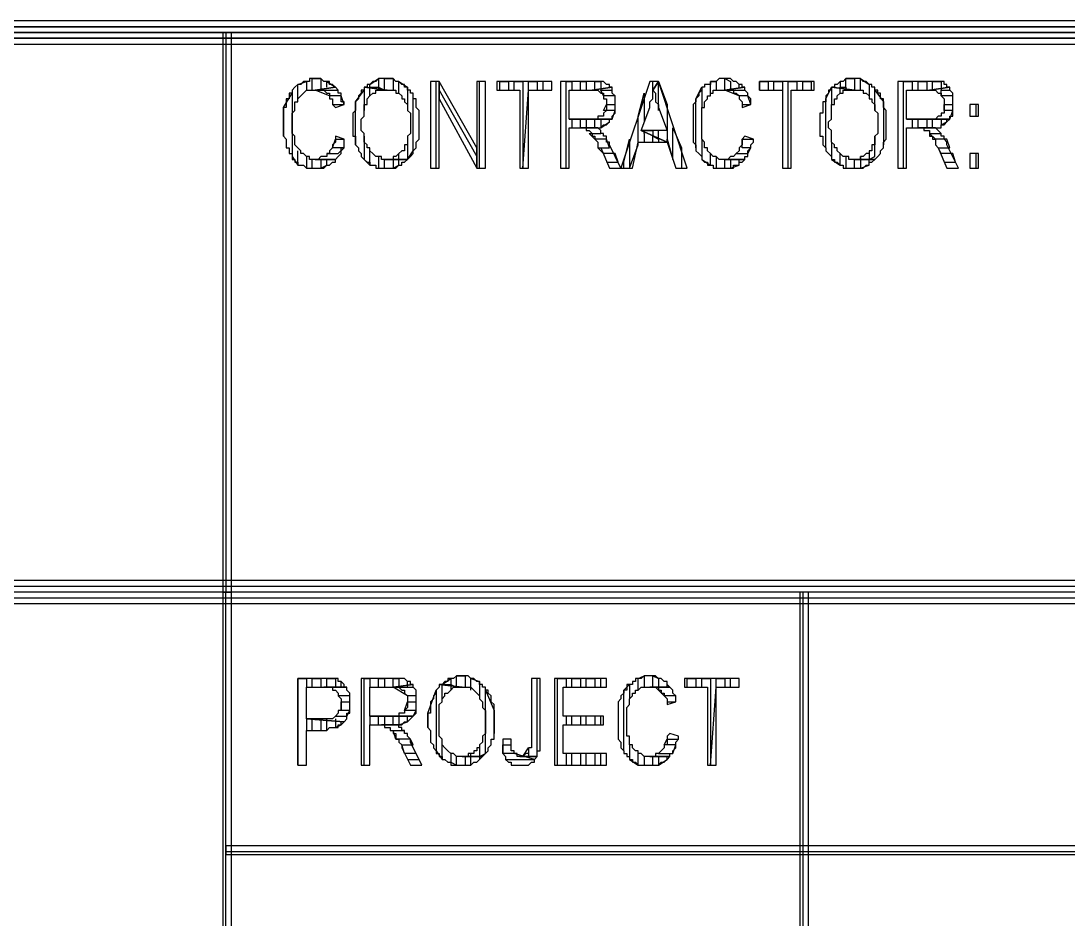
# Model space of a CAD drawing. Extents: x 0 to 594, y 0 to 420.
# Drawn here: x 486.9 to 523.2, y 34.26 to 65.4 of the extents above; entities that cross this region are included whole.
import ezdxf

# ---------------------------------------------------------------- set-up
doc = ezdxf.new("R2010")
doc.units = 0

msp = doc.modelspace()

# ---------------------------------------------------------------- linework, layer by layer
at = {"layer": 'GT_1', "flags": 128}
for points in [[(584, 64.6), (584, 65.4), (404, 65.4), (404, 64.6), (584, 64.6)], [(404, 65.4), (404, 64.6), (584, 64.6), (584, 65.4), (404, 65.4)], [(584, 65.2), (404, 65.2), (404, 65), (584, 65), (584, 64.8), (404, 64.8)], [(404, 64.8), (584, 64.8), (584, 65), (404, 65), (404, 65.2), (584, 65.2)], [(404, 65), (584, 65)], [(494.2, 65), (493.9, 65), (493.9, 45.6), (494.2, 45.6), (494.2, 65)], [(494, 65), (494, 45.6)], [(514, 65), (584, 65)], [(497.1, 63.4), (497.1, 63.4), (497.1, 63.4), (497, 63.4), (496.9, 63.4), (496.9, 63.3), (496.8, 63.3), (496.7, 63.3), (496.7, 63.3), (496.6, 63.2), (496.5, 63.2), (496.5, 63.2), (496.4, 63.1), (496.4, 63.1), (496.3, 63), (496.3, 62.9), (496.2, 62.9), (496.2, 62.8), (496.2, 62.7), (496.1, 62.7), (496.1, 62.6), (496.1, 62.5), (496.1, 62.4), (496, 62.4), (496, 62.3), (496, 62.2), (496, 62.1), (496, 62), (496, 61.9), (496, 61.9), (496, 61.8), (496, 61.7), (496, 61.6), (496, 61.5), (496, 61.4), (496, 61.4), (496.1, 61.3), (496.1, 61.2), (496.1, 61.1), (496.1, 61.1), (496.1, 61), (496.2, 61), (496.2, 60.9), (496.2, 60.8), (496.3, 60.8), (496.3, 60.7), (496.3, 60.6), (496.4, 60.6), (496.4, 60.5), (496.5, 60.5), (496.5, 60.4), (496.6, 60.4), (496.7, 60.4), (496.7, 60.4), (496.8, 60.3), (496.8, 60.3), (496.9, 60.3), (497, 60.3), (497, 60.3), (497.1, 60.3), (497.2, 60.3), (497.2, 60.3), (497.3, 60.3), (497.4, 60.3), (497.4, 60.3), (497.5, 60.4), (497.5, 60.4), (497.6, 60.4), (497.7, 60.5), (497.7, 60.5), (497.8, 60.5), (497.8, 60.6), (497.1, 60.6), (497.1, 60.6), (497, 60.6), (496.9, 60.6), (496.9, 60.7), (496.8, 60.7), (496.8, 60.7), (496.7, 60.8), (496.6, 60.8), (496.6, 60.8), (496.6, 60.9), (496.5, 61), (496.5, 61), (496.4, 61.1), (496.4, 61.2), (496.4, 61.2), (496.4, 61.3), (496.4, 61.3), (496.4, 61.4), (496.3, 61.5), (496.3, 61.6), (496.3, 61.7), (496.3, 61.8), (496.3, 61.9), (496.3, 61.9), (496.3, 62), (496.3, 62.1), (496.3, 62.2), (496.4, 62.3), (496.4, 62.4), (496.4, 62.4), (496.4, 62.5), (496.4, 62.6), (496.5, 62.6), (496.5, 62.7), (496.6, 62.8), (496.6, 62.8), (496.7, 62.9), (496.7, 62.9), (496.7, 62.9), (496.8, 63), (496.9, 63), (496.9, 63), (497, 63), (497.1, 63), (497.1, 63), (497.8, 63.1), (497.8, 63.1), (497.7, 63.2), (497.7, 63.2), (497.6, 63.2), (497.6, 63.3), (497.5, 63.3), (497.5, 63.3), (497.4, 63.3), (497.3, 63.4), (497.3, 63.4), (497.2, 63.4), (497.1, 63.4)], [(496.5, 62.7), (496.5, 63.2), (496.8, 63.3), (496.8, 63)], [(497, 63), (497, 63.4), (497.3, 63.4), (497.3, 63)], [(497.5, 63.1), (497.5, 63.3), (497.8, 63.1), (497.8, 63.1)], [(499.6, 63.4), (499.5, 63.4), (499.4, 63.4), (499.3, 63.4), (499.3, 63.4), (499.2, 63.3), (499.2, 63.3), (499.1, 63.3), (499, 63.2), (499, 63.2), (498.9, 63.2), (498.9, 63.1), (498.8, 63.1), (499.6, 63), (499.6, 63), (499.7, 63), (499.8, 63), (499.8, 63), (499.9, 63), (499.9, 62.9), (500, 62.9), (500, 62.9), (500.1, 62.8), (500.1, 62.7), (500.2, 62.7), (500.2, 62.6), (500.3, 62.5), (500.3, 62.5), (500.3, 62.4), (500.3, 62.3), (500.3, 62.3), (500.4, 62.2), (500.4, 62.1), (500.4, 62), (500.4, 61.9), (500.4, 61.8), (500.4, 61.8), (500.4, 61.7), (500.4, 61.6), (500.4, 61.5), (500.3, 61.4), (500.3, 61.3), (500.3, 61.3), (500.3, 61.2), (500.3, 61.1), (500.2, 61.1), (500.2, 61), (500.2, 60.9), (500.1, 60.9), (500.1, 60.9), (500, 60.8), (500, 60.8), (499.9, 60.7), (499.9, 60.7), (499.8, 60.7), (499.8, 60.6), (499.7, 60.6), (499.6, 60.6), (499.6, 60.6), (500.3, 60.6), (500.4, 60.7), (500.4, 60.7), (500.5, 60.8), (500.5, 60.9), (500.5, 60.9), (500.6, 61), (500.6, 61), (500.6, 61.1), (500.6, 61.2), (500.6, 61.2), (500.7, 61.3), (500.7, 61.4), (500.7, 61.5), (500.7, 61.6), (500.7, 61.7), (500.7, 61.7), (500.7, 61.8), (500.7, 61.9), (500.7, 62), (500.7, 62.1), (500.7, 62.2), (500.7, 62.3), (500.7, 62.3), (500.6, 62.4), (500.6, 62.5), (500.6, 62.6), (500.6, 62.6), (500.6, 62.7), (500.5, 62.7), (500.5, 62.8), (500.5, 62.9), (500.4, 62.9), (500.4, 63), (500.3, 63), (500.3, 63.1), (500.2, 63.1), (500.2, 63.2), (500.1, 63.2), (500.1, 63.2), (500, 63.3), (500, 63.3), (499.9, 63.3), (499.8, 63.4), (499.8, 63.4), (499.7, 63.4), (499.6, 63.4), (499.6, 63.4)], [(499, 63.1), (499, 63.2), (499.3, 63.4), (499.3, 63.1), (499.5, 63), (499.5, 63.4), (499.8, 63.4), (499.8, 63)], [(500, 62.9), (500, 63.3), (500.3, 63.1), (500.3, 62.5)], [(501.4, 63.3), (501.1, 63.3), (501.1, 60.3), (501.4, 60.3), (501.4, 62.7), (501.4, 63.3)], [(501.3, 60.3), (501.3, 63.3)], [(501.4, 63.3), (501.4, 62.7), (502.7, 60.3), (502.7, 61), (501.4, 63.3)], [(503, 63.3), (502.7, 63.3), (502.7, 61), (502.7, 60.3), (503, 60.3), (503, 63.3)], [(502.8, 60.3), (502.8, 63.3)], [(505.3, 63.3), (503.4, 63.3), (503.4, 63), (504.2, 63), (504.2, 60.3), (504.5, 60.3), (504.5, 63), (505.3, 63), (505.3, 63.3)], [(503.5, 63), (503.5, 63.3), (503.8, 63.3), (503.8, 63), (504, 63), (504, 63.3), (504.3, 63.3), (504.3, 60.3), (504.5, 63), (504.5, 63.3), (504.8, 63.3), (504.8, 63), (505, 63), (505, 63.3)], [(506.7, 63.3), (505.6, 63.3), (505.6, 60.3), (505.9, 60.3), (505.9, 61.7), (506.3, 61.7), (506.8, 61.7), (506.9, 61.7), (507, 61.7), (507, 61.7), (507.1, 61.8), (507.2, 61.8), (507.2, 61.8), (507.3, 61.9), (507.3, 61.9), (507.3, 62), (507.4, 62), (505.9, 62), (505.9, 63), (506.7, 63), (507.4, 63.1), (507.3, 63.1), (507.3, 63.2), (507.2, 63.2), (507.1, 63.3), (507.1, 63.3), (507, 63.3), (507, 63.3), (506.9, 63.3), (506.8, 63.3), (506.7, 63.3), (506.7, 63.3)], [(505.8, 60.3), (505.8, 63.3), (506, 63.3), (506, 63)], [(506.3, 63), (506.3, 63.3), (506.5, 63.3), (506.5, 63)], [(506.8, 63), (506.8, 63.3), (507, 63.3), (507, 63)], [(507.3, 63.1), (507.3, 63.2)], [(509, 63.3), (508.7, 63.3), (507.7, 60.3), (508.1, 60.3), (508.3, 61.2), (509.3, 61.2), (508.4, 61.6), (508.7, 62.4), (508.7, 62.5), (508.7, 62.5), (508.7, 62.6), (508.8, 62.7), (508.8, 62.8), (508.8, 62.9), (508.8, 62.9), (508.8, 63), (509, 63.3)], [(509, 63.3), (508.8, 63), (508.8, 63), (508.9, 62.9), (508.9, 62.8), (508.9, 62.7), (508.9, 62.7), (508.9, 62.6), (509, 62.5), (509, 62.4), (509.3, 61.6), (508.4, 61.6), (509.3, 61.2), (509.6, 60.3), (510, 60.3), (509, 63.3)], [(508.8, 62.8), (508.8, 63.3)], [(509, 62.3), (509, 63.3), (509.3, 62.5), (509.3, 61.3), (509.5, 60.6), (509.5, 61.7), (509.8, 61), (509.8, 60.3)], [(511.3, 63.4), (511.2, 63.4), (511.1, 63.4), (511.1, 63.4), (511, 63.3), (510.9, 63.3), (510.9, 63.3), (510.8, 63.3), (510.8, 63.2), (510.7, 63.2), (510.6, 63.2), (510.6, 63.1), (510.5, 63.1), (510.5, 63), (510.4, 62.9), (510.4, 62.9), (510.4, 62.8), (510.3, 62.7), (510.3, 62.7), (510.3, 62.6), (510.2, 62.5), (510.2, 62.4), (510.2, 62.4), (510.2, 62.3), (510.2, 62.2), (510.2, 62.1), (510.2, 62), (510.2, 61.9), (510.2, 61.9), (510.2, 61.8), (510.2, 61.7), (510.2, 61.6), (510.2, 61.5), (510.2, 61.4), (510.2, 61.4), (510.2, 61.3), (510.2, 61.2), (510.3, 61.1), (510.3, 61.1), (510.3, 61), (510.3, 61), (510.3, 60.9), (510.4, 60.8), (510.4, 60.8), (510.5, 60.7), (510.5, 60.6), (510.5, 60.6), (510.6, 60.5), (510.7, 60.5), (510.7, 60.4), (510.8, 60.4), (510.8, 60.4), (510.9, 60.4), (510.9, 60.3), (511, 60.3), (511.1, 60.3), (511.1, 60.3), (511.2, 60.3), (511.3, 60.3), (511.3, 60.3), (511.4, 60.3), (511.4, 60.3), (511.5, 60.3), (511.6, 60.3), (511.6, 60.4), (511.7, 60.4), (511.8, 60.4), (511.8, 60.5), (511.9, 60.5), (511.9, 60.5), (512, 60.6), (511.3, 60.6), (511.2, 60.6), (511.2, 60.6), (511.1, 60.6), (511, 60.7), (511, 60.7), (510.9, 60.7), (510.8, 60.8), (510.8, 60.8), (510.8, 60.8), (510.7, 60.9), (510.7, 61), (510.6, 61), (510.6, 61.1), (510.6, 61.2), (510.6, 61.2), (510.5, 61.3), (510.5, 61.3), (510.5, 61.4), (510.5, 61.5), (510.5, 61.6), (510.5, 61.7), (510.5, 61.8), (510.5, 61.9), (510.5, 61.9), (510.5, 62), (510.5, 62.1), (510.5, 62.2), (510.5, 62.3), (510.5, 62.4), (510.6, 62.4), (510.6, 62.5), (510.6, 62.6), (510.6, 62.6), (510.7, 62.7), (510.7, 62.8), (510.8, 62.8), (510.8, 62.9), (510.8, 62.9), (510.9, 62.9), (510.9, 63), (511, 63), (511.1, 63), (511.1, 63), (511.2, 63), (511.3, 63), (512, 63.1), (511.9, 63.1), (511.9, 63.2), (511.9, 63.2), (511.8, 63.2), (511.7, 63.3), (511.7, 63.3), (511.6, 63.3), (511.6, 63.3), (511.5, 63.4), (511.4, 63.4), (511.4, 63.4), (511.3, 63.4)], [(510.8, 62.9), (510.8, 63.3), (511, 63.3), (511, 63)], [(511.3, 63), (511.3, 63.4), (511.5, 63.3), (511.5, 63)], [(511.8, 63.1), (511.8, 63.2)], [(512.5, 63), (512.5, 63.3), (512.8, 63.3), (512.8, 63), (513, 63), (513, 63.3), (513.3, 63.3), (513.3, 60.3), (513.5, 60.3), (513.5, 63.3), (513.8, 63.3), (513.8, 63), (514, 63), (514, 63.3), (514.3, 63.3), (514.3, 63)], [(514.4, 63.3), (512.5, 63.3), (512.5, 63), (513.3, 63), (513.3, 60.3), (513.6, 60.3), (513.6, 63), (514.4, 63), (514.4, 63.3)], [(515.8, 63.4), (515.7, 63.4), (515.6, 63.4), (515.6, 63.4), (515.5, 63.4), (515.4, 63.3), (515.4, 63.3), (515.3, 63.3), (515.2, 63.2), (515.2, 63.2), (515.1, 63.2), (515.1, 63.1), (515, 63.1), (515.8, 63), (515.8, 63), (515.9, 63), (516, 63), (516, 63), (516.1, 63), (516.1, 62.9), (516.2, 62.9), (516.2, 62.9), (516.3, 62.8), (516.3, 62.7), (516.4, 62.7), (516.4, 62.6), (516.5, 62.5), (516.5, 62.5), (516.5, 62.4), (516.5, 62.3), (516.5, 62.3), (516.6, 62.2), (516.6, 62.1), (516.6, 62), (516.6, 61.9), (516.6, 61.8), (516.6, 61.8), (516.6, 61.7), (516.6, 61.6), (516.6, 61.5), (516.5, 61.4), (516.5, 61.3), (516.5, 61.3), (516.5, 61.2), (516.5, 61.1), (516.4, 61.1), (516.4, 61), (516.4, 60.9), (516.3, 60.9), (516.3, 60.9), (516.3, 60.8), (516.2, 60.8), (516.1, 60.7), (516.1, 60.7), (516, 60.7), (516, 60.6), (515.9, 60.6), (515.8, 60.6), (515.8, 60.6), (516.5, 60.6), (516.6, 60.7), (516.6, 60.7), (516.7, 60.8), (516.7, 60.9), (516.7, 60.9), (516.8, 61), (516.8, 61), (516.8, 61.1), (516.8, 61.2), (516.8, 61.2), (516.9, 61.3), (516.9, 61.4), (516.9, 61.5), (516.9, 61.6), (516.9, 61.7), (516.9, 61.7), (516.9, 61.8), (516.9, 61.9), (516.9, 62), (516.9, 62.1), (516.9, 62.2), (516.9, 62.3), (516.9, 62.3), (516.8, 62.4), (516.8, 62.5), (516.8, 62.6), (516.8, 62.6), (516.8, 62.7), (516.7, 62.7), (516.7, 62.8), (516.7, 62.9), (516.6, 62.9), (516.6, 63), (516.5, 63), (516.5, 63.1), (516.4, 63.1), (516.4, 63.2), (516.3, 63.2), (516.3, 63.2), (516.2, 63.3), (516.2, 63.3), (516.1, 63.3), (516, 63.4), (516, 63.4), (515.9, 63.4), (515.8, 63.4), (515.8, 63.4)], [(515.3, 63.3), (515.3, 63.1), (515.5, 63.1), (515.5, 63.4), (515.8, 63.4), (515.8, 63)], [(516, 63), (516, 63.4), (516.3, 63.2), (516.3, 62.8)], [(518.4, 63.3), (517.3, 63.3), (517.3, 60.3), (517.6, 60.3), (517.6, 61.7), (518, 61.7), (518.6, 61.7), (518.6, 61.7), (518.7, 61.7), (518.8, 61.7), (518.8, 61.8), (518.9, 61.8), (518.9, 61.8), (519, 61.9), (519, 61.9), (519.1, 62), (517.6, 62), (517.6, 63), (518.4, 63), (519.1, 63.1), (519, 63.1), (519, 63.2), (518.9, 63.2), (518.9, 63.3), (518.9, 63.3), (518.8, 63.3), (518.8, 63.3), (518.7, 63.3), (518.6, 63.3), (518.6, 63.3), (518.5, 63.3), (518.4, 63.3)], [(517.5, 60.3), (517.5, 63.3), (517.8, 63.3), (517.8, 63)], [(518, 63), (518, 63.3), (518.3, 63.3), (518.3, 63)], [(518.5, 63), (518.5, 63.3), (518.8, 63.3), (518.8, 63)], [(496, 61.4), (496, 62.4), (496.3, 62.9), (496.3, 60.7), (496.5, 60.4), (496.5, 60.9)], [(497.8, 63.1), (497.1, 63), (497.2, 63), (497.2, 63), (497.3, 63), (497.4, 63), (497.4, 63), (497.5, 62.9), (497.5, 62.9), (497.6, 62.9), (497.6, 62.8), (497.6, 62.7), (497.7, 62.7), (497.7, 62.6), (497.7, 62.5), (497.8, 62.4), (498.1, 62.5), (498.1, 62.6), (498, 62.6), (498, 62.7), (498, 62.8), (498, 62.9), (497.9, 62.9), (497.9, 63), (497.8, 63.1)], [(497.7, 62.5), (498.1, 62.5), (498, 62.8), (497.6, 62.8), (497.1, 63), (497.9, 63)], [(498.8, 63.1), (498.8, 63), (498.7, 63), (498.7, 62.9), (498.7, 62.9), (498.6, 62.8), (498.6, 62.8), (498.6, 62.7), (498.5, 62.6), (498.5, 62.6), (498.5, 62.5), (498.5, 62.4), (498.5, 62.3), (498.4, 62.2), (498.4, 62.2), (498.4, 62.1), (498.4, 62), (498.4, 61.9), (498.4, 61.8), (498.4, 61.8), (498.4, 61.7), (498.4, 61.6), (498.4, 61.5), (498.4, 61.4), (498.5, 61.4), (498.5, 61.3), (498.5, 61.2), (498.5, 61.1), (498.6, 61), (498.6, 61), (498.6, 60.9), (498.7, 60.8), (498.7, 60.8), (498.7, 60.7), (498.8, 60.6), (498.8, 60.6), (498.9, 60.5), (499, 60.5), (499, 60.5), (499, 60.4), (499.1, 60.4), (499.2, 60.4), (499.2, 60.3), (499.3, 60.3), (499.4, 60.3), (499.4, 60.3), (499.5, 60.3), (499.6, 60.3), (499.6, 60.3), (499.7, 60.3), (499.8, 60.3), (499.8, 60.3), (499.9, 60.3), (500, 60.4), (500, 60.4), (500.1, 60.4), (500.1, 60.5), (500.2, 60.5), (500.2, 60.5), (500.3, 60.6), (500.3, 60.6), (499.6, 60.6), (499.5, 60.6), (499.4, 60.6), (499.4, 60.7), (499.3, 60.7), (499.2, 60.7), (499.2, 60.7), (499.1, 60.8), (499.1, 60.8), (499, 60.9), (499, 60.9), (499, 61), (498.9, 61), (498.9, 61.1), (498.9, 61.1), (498.8, 61.2), (498.8, 61.3), (498.8, 61.4), (498.8, 61.4), (498.8, 61.5), (498.7, 61.6), (498.7, 61.7), (498.7, 61.8), (498.7, 61.9), (498.7, 62), (498.8, 62.1), (498.8, 62.2), (498.8, 62.2), (498.8, 62.3), (498.8, 62.4), (498.8, 62.5), (498.9, 62.5), (498.9, 62.6), (498.9, 62.7), (498.9, 62.7), (499, 62.8), (499, 62.8), (499.1, 62.9), (499.1, 62.9), (499.2, 62.9), (499.2, 63), (499.3, 63), (499.4, 63), (499.4, 63), (499.5, 63), (499.6, 63), (498.8, 63.1)], [(498.5, 61.1), (498.5, 62.6), (498.8, 63), (498.8, 62.3)], [(499, 62.8), (499, 63.1), (499.3, 63.1), (499.3, 63)], [(501.4, 63), (502.7, 60.7)], [(507.4, 63.1), (506.7, 63), (506.7, 63), (506.8, 63), (506.8, 63), (506.9, 63), (507, 62.9), (507, 62.9), (507.1, 62.9), (507.1, 62.8), (507.1, 62.7), (507.2, 62.7), (507.2, 62.6), (507.2, 62.5), (507.2, 62.5), (507.2, 62.4), (507.2, 62.3), (507.1, 62.2), (507.1, 62.2), (507.1, 62.1), (507, 62.1), (506.9, 62.1), (506.9, 62), (506.8, 62), (506.7, 62), (506.7, 62), (506.6, 62), (505.9, 62), (507.4, 62), (507.4, 62.1), (507.4, 62.1), (507.5, 62.2), (507.5, 62.3), (507.5, 62.3), (507.5, 62.4), (507.5, 62.5), (507.5, 62.6), (507.5, 62.7), (507.5, 62.7), (507.5, 62.8), (507.4, 62.9), (507.4, 63), (507.4, 63), (507.4, 63.1)], [(506.9, 62), (507.4, 62), (507.5, 62.3), (507.1, 62.3), (507.2, 62.5), (507.5, 62.5), (507.5, 62.8), (507.1, 62.8), (507, 63), (507.4, 63)], [(507.8, 60.3), (507.8, 60.5), (508, 61.3), (508, 60.3), (508.3, 61.1), (508.3, 62.1), (508.5, 62.9), (508.5, 61.9)], [(510.3, 61), (510.3, 62.7), (510.5, 63.1), (510.5, 62.4)], [(512, 63.1), (511.3, 63), (511.3, 63), (511.4, 63), (511.5, 63), (511.5, 63), (511.6, 63), (511.6, 62.9), (511.7, 62.9), (511.7, 62.9), (511.8, 62.8), (511.8, 62.7), (511.8, 62.7), (511.9, 62.6), (511.9, 62.5), (511.9, 62.4), (512.2, 62.5), (512.2, 62.6), (512.2, 62.6), (512.2, 62.7), (512.1, 62.8), (512.1, 62.9), (512.1, 62.9), (512, 63), (512, 63.1)], [(511.9, 62.5), (512.2, 62.5), (512.1, 62.8), (511.8, 62.8), (511.3, 63), (512, 63)], [(515, 63.1), (515, 63), (514.9, 63), (514.9, 62.9), (514.9, 62.9), (514.8, 62.8), (514.8, 62.8), (514.8, 62.7), (514.8, 62.6), (514.7, 62.6), (514.7, 62.5), (514.7, 62.4), (514.7, 62.3), (514.7, 62.2), (514.6, 62.2), (514.6, 62.1), (514.6, 62), (514.6, 61.9), (514.6, 61.8), (514.6, 61.8), (514.6, 61.7), (514.6, 61.6), (514.6, 61.5), (514.6, 61.4), (514.7, 61.4), (514.7, 61.3), (514.7, 61.2), (514.7, 61.1), (514.8, 61), (514.8, 61), (514.8, 60.9), (514.9, 60.8), (514.9, 60.8), (515, 60.7), (515, 60.6), (515.1, 60.6), (515.1, 60.5), (515.2, 60.5), (515.2, 60.5), (515.3, 60.4), (515.3, 60.4), (515.4, 60.4), (515.4, 60.3), (515.5, 60.3), (515.6, 60.3), (515.6, 60.3), (515.7, 60.3), (515.8, 60.3), (515.8, 60.3), (515.8, 60.3), (515.9, 60.3), (516, 60.3), (516, 60.3), (516.1, 60.3), (516.2, 60.4), (516.2, 60.4), (516.3, 60.4), (516.3, 60.5), (516.4, 60.5), (516.4, 60.5), (516.5, 60.6), (516.5, 60.6), (515.8, 60.6), (515.7, 60.6), (515.6, 60.6), (515.6, 60.7), (515.5, 60.7), (515.4, 60.7), (515.4, 60.7), (515.3, 60.8), (515.3, 60.8), (515.2, 60.9), (515.2, 60.9), (515.2, 61), (515.1, 61), (515.1, 61.1), (515.1, 61.1), (515, 61.2), (515, 61.3), (515, 61.4), (515, 61.4), (515, 61.5), (515, 61.6), (514.9, 61.7), (514.9, 61.8), (514.9, 61.9), (515, 62), (515, 62.1), (515, 62.2), (515, 62.2), (515, 62.3), (515, 62.4), (515, 62.5), (515.1, 62.5), (515.1, 62.6), (515.1, 62.7), (515.2, 62.7), (515.2, 62.8), (515.2, 62.8), (515.3, 62.9), (515.3, 62.9), (515.4, 62.9), (515.4, 63), (515.5, 63), (515.6, 63), (515.6, 63), (515.7, 63), (515.8, 63), (515, 63.1)], [(514.8, 61), (514.8, 62.7), (515, 63.1), (515, 62.5)], [(515.3, 62.9), (515.3, 63.1), (515.5, 63.1), (515.5, 63)], [(516.5, 62.3), (516.5, 63), (516.8, 62.6), (516.8, 61.1)], [(519.1, 63.1), (518.4, 63), (518.4, 63), (518.5, 63), (518.6, 63), (518.6, 63), (518.7, 62.9), (518.8, 62.9), (518.8, 62.9), (518.8, 62.8), (518.9, 62.7), (518.9, 62.7), (518.9, 62.6), (518.9, 62.5), (518.9, 62.5), (518.9, 62.4), (518.9, 62.3), (518.9, 62.2), (518.8, 62.2), (518.8, 62.1), (518.7, 62.1), (518.7, 62.1), (518.6, 62), (518.5, 62), (518.5, 62), (518.4, 62), (518.3, 62), (517.6, 62), (519.1, 62), (519.1, 62.1), (519.2, 62.1), (519.2, 62.2), (519.2, 62.3), (519.2, 62.3), (519.2, 62.4), (519.2, 62.5), (519.2, 62.6), (519.2, 62.7), (519.2, 62.7), (519.2, 62.8), (519.2, 62.9), (519.1, 63), (519.1, 63), (519.1, 63.1)], [(518.6, 62), (519.1, 62), (519.2, 62.3), (518.9, 62.3), (518.9, 62.5), (519.2, 62.5), (519.2, 62.8), (518.8, 62.8), (518.8, 63), (519.1, 63)], [(519, 63.1), (519, 63.1)], [(500.3, 61.2), (500.3, 60.6), (500.5, 60.9), (500.5, 62.7)], [(520.1, 62.5), (519.8, 62.5), (519.8, 62.1), (520.1, 62.1), (520.1, 62.5)], [(520, 62.5), (520, 62.1)], [(506, 62), (506, 61.7), (506.3, 61.7), (506.3, 62)], [(506.5, 62), (506.5, 61.7), (506.8, 61.7), (506.8, 62)], [(507, 62), (507, 61.7), (507.3, 61.9), (507.3, 62)], [(517.8, 62), (517.8, 61.7), (518, 61.7), (518, 62)], [(518.3, 62), (518.3, 61.7), (518.5, 61.7), (518.5, 62)], [(518.8, 62), (518.8, 61.8), (519, 61.9), (519, 62)], [(497.8, 61.4), (497.8, 61.3), (497.8, 61.2), (497.7, 61.1), (497.7, 61.1), (497.7, 61), (497.6, 60.9), (497.6, 60.9), (497.6, 60.8), (497.5, 60.8), (497.5, 60.7), (497.4, 60.7), (497.4, 60.7), (497.3, 60.7), (497.2, 60.6), (497.2, 60.6), (497.1, 60.6), (497.8, 60.6), (497.8, 60.6), (497.9, 60.7), (497.9, 60.7), (498, 60.8), (498, 60.9), (498, 61), (498.1, 61), (498.1, 61.1), (498.1, 61.2), (498.1, 61.3), (497.8, 61.4)], [(498.8, 61.4), (498.8, 60.6), (499, 60.4), (499, 60.9)], [(506.8, 61.7), (506.3, 61.7), (506.3, 61.7), (506.4, 61.7), (506.5, 61.7), (506.5, 61.6), (506.5, 61.6), (506.6, 61.6), (506.7, 61.5), (506.7, 61.4), (506.8, 61.4), (506.8, 61.3), (506.8, 61.3), (506.9, 61.2), (506.9, 61.1), (506.9, 61), (507, 61), (507.3, 60.3), (507.7, 60.3), (507.3, 61.1), (507.3, 61.2), (507.2, 61.2), (507.2, 61.3), (507.2, 61.4), (507.1, 61.4), (507.1, 61.5), (507, 61.5), (507, 61.6), (507, 61.6), (506.9, 61.7), (506.8, 61.7)], [(507.2, 60.5), (507.6, 60.5), (507.5, 60.8), (507.1, 60.8), (506.9, 61), (507.3, 61), (507.2, 61.3), (506.8, 61.3), (506.6, 61.5), (507, 61.5)], [(508.5, 61.5), (508.5, 61.6), (508.8, 61.6), (508.8, 61.4), (509, 61.3), (509, 61.6)], [(508.5, 61.5), (508.5, 61.2), (508.8, 61.2), (508.8, 61.4)], [(512, 61.4), (511.9, 61.3), (511.9, 61.2), (511.9, 61.1), (511.9, 61.1), (511.8, 61), (511.8, 60.9), (511.8, 60.9), (511.7, 60.8), (511.7, 60.8), (511.6, 60.7), (511.6, 60.7), (511.5, 60.7), (511.5, 60.7), (511.4, 60.6), (511.3, 60.6), (511.3, 60.6), (512, 60.6), (512, 60.6), (512, 60.7), (512.1, 60.7), (512.1, 60.8), (512.1, 60.9), (512.2, 61), (512.2, 61), (512.2, 61.1), (512.3, 61.2), (512.3, 61.3), (512, 61.4)], [(516.3, 60.8), (516.3, 60.6), (516.5, 60.7), (516.5, 61.4)], [(518.6, 61.7), (518, 61.7), (518.1, 61.7), (518.1, 61.7), (518.2, 61.7), (518.2, 61.6), (518.3, 61.6), (518.3, 61.6), (518.4, 61.6), (518.4, 61.5), (518.4, 61.4), (518.5, 61.4), (518.5, 61.3), (518.6, 61.3), (518.6, 61.2), (518.6, 61.1), (518.7, 61), (518.7, 61), (519, 60.3), (519.4, 60.3), (519, 61.1), (519, 61.2), (519, 61.2), (518.9, 61.3), (518.9, 61.4), (518.8, 61.4), (518.8, 61.5), (518.8, 61.5), (518.7, 61.6), (518.7, 61.6), (518.6, 61.7), (518.6, 61.7)], [(518.9, 60.5), (519.3, 60.5), (519.2, 60.8), (518.8, 60.8), (518.7, 61), (519.1, 61), (519, 61.3), (518.6, 61.3), (518.4, 61.5), (518.8, 61.5)], [(497.5, 60.8), (497.9, 60.8), (498.1, 61), (497.7, 61), (497.8, 61.3), (498.1, 61.3)], [(509, 61.3), (509, 61.2), (509.3, 61.2), (509.3, 61.3)], [(510.5, 61.3), (510.5, 60.6), (510.8, 60.4), (510.8, 60.8)], [(511.7, 60.8), (512.1, 60.8), (512.2, 61), (511.9, 61), (511.9, 61.3), (512.3, 61.3)], [(515, 61.2), (515, 60.6), (515.3, 60.4), (515.3, 60.8)], [(496.8, 60.7), (496.8, 60.3), (497, 60.3), (497, 60.6)], [(499.3, 60.7), (499.3, 60.3), (499.5, 60.3), (499.5, 60.6), (499.8, 60.6), (499.8, 60.3), (500, 60.4), (500, 60.6), (500.3, 60.6), (500.3, 60.6)], [(499.8, 60.7), (499.8, 60.6), (500, 60.6), (500, 60.8)], [(511, 60.7), (511, 60.3), (511.3, 60.3), (511.3, 60.6)], [(515.5, 60.7), (515.5, 60.3), (515.8, 60.3), (515.8, 60.6), (516, 60.6), (516, 60.3), (516.3, 60.4), (516.3, 60.6)], [(516, 60.6), (516, 60.7)], [(520.1, 60.8), (519.8, 60.8), (519.8, 60.3), (520.1, 60.3), (520.1, 60.8)], [(520, 60.8), (520, 60.3)], [(497.3, 60.6), (497.3, 60.3), (497.5, 60.4), (497.5, 60.6)], [(511.5, 60.6), (511.5, 60.3), (511.8, 60.4), (511.8, 60.6)], [(584, 45.2), (584, 46), (404, 46), (404, 45.2), (584, 45.2)], [(404, 45.4), (584, 45.4), (584, 45.6), (404, 45.6), (404, 45.8), (584, 45.8)], [(493.9, 10), (494.2, 10), (494.2, 45.6), (493.9, 45.6), (493.9, 10)], [(494, 10), (494, 45.6)], [(514.2, 45.6), (513.9, 45.6), (513.9, 10), (514.2, 10), (514.2, 45.6)], [(514, 45.6), (514, 10)], [(496.5, 39.6), (496.5, 42.6), (496.8, 42.6), (496.8, 42.3)], [(497.4, 42.6), (496.5, 42.6), (496.5, 39.6), (496.8, 39.6), (496.8, 40.8), (497.4, 40.8), (497.5, 40.8), (497.5, 40.8), (497.6, 40.9), (497.7, 40.9), (497.8, 40.9), (497.8, 40.9), (497.9, 40.9), (497.9, 41), (498, 41), (498, 41), (498.1, 41.1), (498.1, 41.1), (498.1, 41.1), (496.8, 41.2), (496.8, 42.3), (497.4, 42.3), (498.2, 42.3), (498.1, 42.3), (498.1, 42.4), (498, 42.5), (498, 42.5), (497.9, 42.5), (497.9, 42.6), (497.8, 42.6), (497.7, 42.6), (497.7, 42.6), (497.7, 42.6), (497.6, 42.6), (497.5, 42.6), (497.5, 42.6), (497.4, 42.6)], [(497, 42.3), (497, 42.6), (497.3, 42.6), (497.3, 42.3)], [(497.5, 42.3), (497.5, 42.6), (497.8, 42.6), (497.8, 42.3)], [(498, 42.3), (498, 42.5)], [(499.8, 42.6), (498.7, 42.6), (498.7, 39.6), (499, 39.6), (499, 41), (499.4, 41), (500, 41), (500, 41), (500.1, 41), (500.1, 41), (500.2, 41.1), (500.3, 41.1), (500.3, 41.1), (500.4, 41.2), (500.4, 41.2), (500.5, 41.3), (500.5, 41.3), (499, 41.3), (499, 42.3), (499.8, 42.3), (500.5, 42.4), (500.4, 42.4), (500.4, 42.5), (500.3, 42.5), (500.3, 42.5), (500.2, 42.6), (500.2, 42.6), (500.1, 42.6), (500.1, 42.6), (500, 42.6), (499.9, 42.6), (499.9, 42.6), (499.8, 42.6)], [(498.8, 39.6), (498.8, 42.6), (499, 42.6), (499, 42.3)], [(499.3, 42.3), (499.3, 42.6), (499.5, 42.6), (499.5, 42.3)], [(499.8, 42.3), (499.8, 42.6), (500, 42.6), (500, 42.3)], [(500.3, 42.3), (500.3, 42.5)], [(502.2, 42.7), (502.2, 42.7), (502.1, 42.7), (502, 42.7), (502, 42.7), (501.9, 42.6), (501.8, 42.6), (501.8, 42.6), (501.7, 42.6), (501.7, 42.5), (501.6, 42.5), (501.6, 42.5), (501.5, 42.4), (501.4, 42.4), (502.2, 42.3), (502.2, 42.3), (502.3, 42.3), (502.4, 42.3), (502.4, 42.3), (502.5, 42.3), (502.6, 42.2), (502.6, 42.2), (502.7, 42.1), (502.7, 42.1), (502.8, 42), (502.8, 42), (502.8, 41.9), (502.9, 41.8), (502.9, 41.8), (502.9, 41.7), (502.9, 41.6), (503, 41.5), (503, 41.5), (503, 41.4), (503, 41.3), (503, 41.2), (503, 41.1), (503, 41), (503, 41), (503, 40.9), (503, 40.8), (503, 40.7), (502.9, 40.6), (502.9, 40.5), (502.9, 40.5), (502.9, 40.4), (502.8, 40.3), (502.8, 40.3), (502.8, 40.2), (502.8, 40.2), (502.7, 40.2), (502.7, 40.1), (502.6, 40.1), (502.6, 40), (502.5, 40), (502.4, 40), (502.4, 39.9), (502.3, 39.9), (502.2, 39.9), (502.2, 39.9), (502.9, 39.9), (503, 40), (503, 40), (503.1, 40.1), (503.1, 40.2), (503.1, 40.2), (503.2, 40.3), (503.2, 40.4), (503.2, 40.5), (503.3, 40.5), (503.3, 40.6), (503.3, 40.7), (503.3, 40.8), (503.3, 40.9), (503.3, 40.9), (503.3, 41), (503.3, 41.1), (503.3, 41.2), (503.3, 41.3), (503.3, 41.4), (503.3, 41.5), (503.3, 41.5), (503.3, 41.6), (503.3, 41.7), (503.2, 41.8), (503.2, 41.9), (503.2, 41.9), (503.2, 41.9), (503.2, 42), (503.1, 42.1), (503.1, 42.2), (503, 42.2), (503, 42.3), (502.9, 42.3), (502.9, 42.4), (502.8, 42.4), (502.8, 42.5), (502.8, 42.5), (502.7, 42.5), (502.6, 42.6), (502.6, 42.6), (502.5, 42.6), (502.5, 42.6), (502.4, 42.7), (502.3, 42.7), (502.3, 42.7), (502.2, 42.7)], [(501.5, 42.4), (501.5, 42.4), (501.8, 42.6), (501.8, 42.4), (502, 42.3), (502, 42.7), (502.3, 42.7), (502.3, 42.3)], [(502.5, 42.2), (502.5, 42.6), (502.8, 42.5), (502.8, 42)], [(504.9, 42.6), (504.6, 42.6), (504.6, 40.6), (504.6, 40.5), (504.6, 40.4), (504.6, 40.3), (504.6, 40.2), (504.5, 40.2), (504.5, 40.1), (504.5, 40), (504.4, 40), (504.4, 40), (504.4, 40), (504.3, 39.9), (504.2, 39.9), (504.8, 39.9), (504.8, 40), (504.8, 40), (504.8, 40.1), (504.9, 40.1), (504.9, 40.2), (504.9, 40.3), (504.9, 40.4), (504.9, 40.5), (504.9, 40.6), (504.9, 42.6)], [(504.3, 39.9), (504.3, 39.9), (504.5, 40.2), (504.5, 39.9), (504.8, 39.9), (504.8, 42.6)], [(507.2, 42.6), (505.4, 42.6), (505.4, 39.6), (507.2, 39.6), (507.2, 40), (505.7, 40), (505.7, 41), (507.1, 41), (507.1, 41.3), (505.7, 41.3), (505.7, 42.3), (507.2, 42.3), (507.2, 42.6)], [(505.5, 39.6), (505.5, 42.6), (505.8, 42.6), (505.8, 42.3)], [(506, 42.3), (506, 42.6), (506.3, 42.6), (506.3, 42.3)], [(506.5, 42.3), (506.5, 42.6), (506.8, 42.6), (506.8, 42.3)], [(507, 42.3), (507, 42.6)], [(508.7, 42.7), (508.6, 42.7), (508.5, 42.7), (508.5, 42.7), (508.4, 42.6), (508.4, 42.6), (508.3, 42.6), (508.2, 42.6), (508.2, 42.5), (508.1, 42.5), (508.1, 42.4), (508, 42.4), (507.9, 42.4), (507.9, 42.3), (507.9, 42.2), (507.8, 42.2), (507.8, 42.1), (507.7, 42), (507.7, 42), (507.7, 41.9), (507.7, 41.9), (507.6, 41.8), (507.6, 41.7), (507.6, 41.7), (507.6, 41.6), (507.6, 41.5), (507.6, 41.4), (507.6, 41.3), (507.6, 41.2), (507.6, 41.1), (507.6, 41.1), (507.6, 41), (507.6, 40.9), (507.6, 40.8), (507.6, 40.7), (507.6, 40.7), (507.6, 40.6), (507.6, 40.5), (507.7, 40.4), (507.7, 40.3), (507.7, 40.3), (507.7, 40.2), (507.8, 40.1), (507.8, 40), (507.9, 40), (507.9, 39.9), (508, 39.9), (508, 39.8), (508.1, 39.8), (508.1, 39.7), (508.2, 39.7), (508.2, 39.7), (508.3, 39.6), (508.3, 39.6), (508.4, 39.6), (508.5, 39.6), (508.5, 39.6), (508.6, 39.6), (508.7, 39.6), (508.7, 39.6), (508.8, 39.6), (508.9, 39.6), (508.9, 39.6), (509, 39.6), (509, 39.6), (509.1, 39.7), (509.2, 39.7), (509.2, 39.7), (509.3, 39.8), (509.3, 39.8), (509.4, 39.9), (508.7, 39.9), (508.6, 39.9), (508.6, 39.9), (508.5, 39.9), (508.4, 40), (508.4, 40), (508.3, 40), (508.3, 40.1), (508.2, 40.1), (508.2, 40.1), (508.1, 40.2), (508.1, 40.3), (508, 40.3), (508, 40.4), (508, 40.5), (508, 40.5), (508, 40.6), (507.9, 40.6), (507.9, 40.7), (507.9, 40.8), (507.9, 40.9), (507.9, 41), (507.9, 41.1), (507.9, 41.1), (507.9, 41.2), (507.9, 41.3), (507.9, 41.4), (507.9, 41.5), (507.9, 41.6), (507.9, 41.6), (508, 41.7), (508, 41.8), (508, 41.9), (508, 41.9), (508.1, 42), (508.1, 42.1), (508.2, 42.1), (508.2, 42.2), (508.2, 42.2), (508.3, 42.2), (508.4, 42.3), (508.4, 42.3), (508.5, 42.3), (508.5, 42.3), (508.6, 42.3), (508.7, 42.3), (509.4, 42.3), (509.3, 42.4), (509.3, 42.4), (509.3, 42.5), (509.2, 42.5), (509.1, 42.6), (509.1, 42.6), (509, 42.6), (509, 42.6), (508.9, 42.7), (508.8, 42.7), (508.8, 42.7), (508.7, 42.7)], [(508.3, 42.2), (508.3, 42.6), (508.5, 42.7), (508.5, 42.3)], [(508.8, 42.3), (508.8, 42.7), (509, 42.6), (509, 42.3)], [(511.8, 42.6), (509.9, 42.6), (509.9, 42.3), (510.7, 42.3), (510.7, 39.6), (511, 39.6), (511, 42.3), (511.8, 42.3), (511.8, 42.6)], [(510, 42.3), (510, 42.6), (510.3, 42.6), (510.3, 42.3), (510.5, 42.3), (510.5, 42.6), (510.8, 42.6), (510.8, 39.6), (511, 42.3), (511, 42.6), (511.3, 42.6), (511.3, 42.3), (511.5, 42.3), (511.5, 42.6)], [(498.2, 42.3), (497.4, 42.3), (497.4, 42.3), (497.5, 42.3), (497.6, 42.3), (497.7, 42.3), (497.7, 42.2), (497.8, 42.2), (497.8, 42.2), (497.9, 42.1), (497.9, 42.1), (497.9, 42), (498, 41.9), (498, 41.8), (498, 41.7), (498, 41.7), (498, 41.6), (498, 41.5), (497.9, 41.5), (497.9, 41.4), (497.8, 41.3), (497.8, 41.3), (497.8, 41.3), (497.7, 41.2), (497.6, 41.2), (497.6, 41.2), (497.5, 41.2), (497.4, 41.2), (496.8, 41.2), (498.1, 41.1), (498.2, 41.2), (498.2, 41.3), (498.2, 41.4), (498.3, 41.4), (498.3, 41.5), (498.3, 41.6), (498.3, 41.7), (498.3, 41.8), (498.3, 41.8), (498.3, 41.9), (498.3, 42), (498.3, 42.1), (498.2, 42.2), (498.2, 42.2), (498.2, 42.3)], [(500.5, 42.4), (499.8, 42.3), (499.8, 42.3), (499.9, 42.3), (500, 42.3), (500, 42.3), (500.1, 42.2), (500.1, 42.2), (500.2, 42.2), (500.2, 42.1), (500.3, 42), (500.3, 42), (500.3, 41.9), (500.3, 41.8), (500.3, 41.8), (500.3, 41.7), (500.3, 41.6), (500.2, 41.5), (500.2, 41.5), (500.2, 41.4), (500.1, 41.4), (500.1, 41.4), (500, 41.4), (500, 41.3), (499.9, 41.3), (499.9, 41.3), (499.8, 41.3), (499.7, 41.3), (499, 41.3), (500.5, 41.3), (500.5, 41.3), (500.6, 41.4), (500.6, 41.5), (500.6, 41.6), (500.6, 41.6), (500.6, 41.7), (500.6, 41.8), (500.6, 41.9), (500.6, 41.9), (500.6, 42), (500.6, 42.1), (500.6, 42.2), (500.5, 42.3), (500.5, 42.3), (500.5, 42.4)], [(499.8, 41.3), (500.5, 41.3), (500.6, 41.5), (500.2, 41.5), (500.3, 41.8), (500.6, 41.8), (500.6, 42), (500.3, 42), (499.8, 42.3), (500.5, 42.3)], [(501.4, 42.4), (501.4, 42.3), (501.4, 42.3), (501.3, 42.2), (501.3, 42.2), (501.3, 42.1), (501.2, 42), (501.2, 42), (501.2, 41.9), (501.1, 41.8), (501.1, 41.8), (501.1, 41.7), (501.1, 41.6), (501.1, 41.5), (501.1, 41.4), (501, 41.4), (501, 41.3), (501, 41.2), (501, 41.1), (501, 41.1), (501, 41), (501, 40.9), (501.1, 40.8), (501.1, 40.7), (501.1, 40.6), (501.1, 40.6), (501.1, 40.5), (501.1, 40.4), (501.2, 40.3), (501.2, 40.3), (501.2, 40.2), (501.2, 40.2), (501.3, 40.1), (501.3, 40), (501.4, 40), (501.4, 39.9), (501.5, 39.9), (501.5, 39.8), (501.6, 39.8), (501.6, 39.8), (501.7, 39.7), (501.7, 39.7), (501.8, 39.7), (501.8, 39.6), (501.9, 39.6), (502, 39.6), (502, 39.6), (502.1, 39.6), (502.2, 39.6), (502.3, 39.6), (502.3, 39.6), (502.4, 39.6), (502.5, 39.6), (502.5, 39.6), (502.6, 39.7), (502.6, 39.7), (502.7, 39.7), (502.8, 39.8), (502.8, 39.8), (502.8, 39.8), (502.9, 39.9), (502.9, 39.9), (502.2, 39.9), (502.1, 39.9), (502, 39.9), (502, 39.9), (501.9, 40), (501.9, 40), (501.8, 40), (501.7, 40.1), (501.7, 40.1), (501.6, 40.2), (501.6, 40.2), (501.6, 40.2), (501.5, 40.3), (501.5, 40.4), (501.5, 40.4), (501.5, 40.5), (501.4, 40.6), (501.4, 40.6), (501.4, 40.7), (501.4, 40.8), (501.4, 40.9), (501.4, 41), (501.4, 41.1), (501.4, 41.2), (501.4, 41.3), (501.4, 41.4), (501.4, 41.4), (501.4, 41.5), (501.4, 41.6), (501.4, 41.7), (501.5, 41.8), (501.5, 41.8), (501.5, 41.9), (501.5, 41.9), (501.6, 42), (501.6, 42), (501.6, 42.1), (501.7, 42.1), (501.8, 42.2), (501.8, 42.2), (501.9, 42.3), (501.9, 42.3), (502, 42.3), (502.1, 42.3), (502.1, 42.3), (502.2, 42.3), (501.4, 42.4)], [(501, 40.9), (501, 41.4), (501.3, 42.2), (501.3, 40.1), (501.5, 39.8), (501.5, 40.3)], [(501.5, 41.9), (501.5, 42.4), (501.8, 42.4), (501.8, 42.2)], [(502, 42.3), (502, 42.3)], [(502.8, 40.3), (502.8, 39.9), (503, 40), (503, 42.2), (503.3, 41.5), (503.3, 40.7)], [(507.8, 40.1), (507.8, 42.2), (508, 42.4), (508, 41.9)], [(509.3, 41.8), (509.6, 41.8), (509.6, 42), (509.2, 42), (508.9, 42.3), (509.4, 42.3), (508.7, 42.3), (508.7, 42.3), (508.8, 42.3), (508.9, 42.3), (508.9, 42.3), (509, 42.3), (509, 42.2), (509.1, 42.2), (509.1, 42.1), (509.2, 42.1), (509.2, 42), (509.2, 42), (509.3, 41.9), (509.3, 41.8), (509.3, 41.7), (509.6, 41.8), (509.6, 41.8), (509.6, 41.9), (509.6, 42), (509.5, 42.1), (509.5, 42.2), (509.5, 42.2), (509.4, 42.3), (509.4, 42.3)], [(509.3, 42.3), (509.3, 42.4)], [(497.8, 41.3), (498.2, 41.3), (498.3, 41.5), (498, 41.5), (498, 41.8), (498.3, 41.8), (498.3, 42), (497.9, 42)], [(496.8, 41.2), (496.8, 40.8), (497, 40.8), (497, 41.2)], [(497.3, 41.2), (497.3, 40.8), (497.5, 40.8), (497.5, 41.2)], [(497.8, 41.2), (497.8, 40.9), (498, 41), (498, 41.1)], [(499, 41.3), (499, 41), (499.3, 41), (499.3, 41.3)], [(499.5, 41.3), (499.5, 41), (499.8, 41), (499.8, 41.3)], [(500, 41.3), (500, 41), (500.3, 41.1), (500.3, 41.3)], [(505.8, 41.3), (505.8, 41)], [(506, 41), (506, 41.3)], [(506.3, 41.3), (506.3, 41)], [(506.5, 41), (506.5, 41.3)], [(506.8, 41.3), (506.8, 41)], [(507, 41), (507, 41.3)], [(500, 41), (499.4, 41), (499.5, 41), (499.5, 40.9), (499.6, 40.9), (499.6, 40.9), (499.7, 40.9), (499.7, 40.9), (499.7, 40.8), (499.8, 40.8), (499.8, 40.7), (499.9, 40.7), (499.9, 40.6), (499.9, 40.5), (500, 40.5), (500, 40.4), (500.1, 40.3), (500.1, 40.2), (500.4, 39.6), (500.8, 39.6), (500.4, 40.4), (500.4, 40.5), (500.4, 40.5), (500.3, 40.6), (500.3, 40.7), (500.2, 40.7), (500.2, 40.8), (500.1, 40.8), (500.1, 40.9), (500.1, 40.9), (500, 40.9), (500, 41)], [(500.3, 39.8), (500.7, 39.8), (500.6, 40), (500.2, 40), (500.1, 40.3), (500.5, 40.3), (500.4, 40.5), (499.9, 40.5), (499.8, 40.8), (500.2, 40.8)], [(509.4, 40.7), (509.3, 40.6), (509.3, 40.5), (509.3, 40.4), (509.3, 40.3), (509.2, 40.3), (509.2, 40.2), (509.2, 40.2), (509.1, 40.1), (509.1, 40.1), (509, 40), (509, 40), (508.9, 40), (508.9, 39.9), (508.8, 39.9), (508.7, 39.9), (508.7, 39.9), (509.4, 39.9), (509.4, 39.9), (509.4, 40), (509.5, 40), (509.5, 40.1), (509.6, 40.2), (509.6, 40.2), (509.6, 40.3), (509.6, 40.4), (509.7, 40.5), (509.7, 40.6), (509.4, 40.7)], [(503.9, 40.5), (503.6, 40.5), (503.6, 40.4), (503.6, 40.3), (503.6, 40.2), (503.6, 40.1), (503.6, 40), (503.6, 40), (503.7, 39.9), (503.7, 39.9), (503.7, 39.8), (503.8, 39.7), (503.8, 39.7), (503.9, 39.7), (503.9, 39.6), (504, 39.6), (504.1, 39.6), (504.1, 39.6), (504.2, 39.6), (504.3, 39.6), (504.3, 39.6), (504.4, 39.6), (504.5, 39.6), (504.5, 39.6), (504.6, 39.7), (504.6, 39.7), (504.7, 39.7), (504.7, 39.8), (504.8, 39.9), (504.8, 39.9), (504.2, 39.9), (504.2, 39.9), (504.1, 39.9), (504.1, 40), (504, 40), (504, 40.1), (503.9, 40.1), (503.9, 40.2), (503.9, 40.2), (503.9, 40.3), (503.9, 40.4), (503.9, 40.5)], [(503.7, 39.8), (504.7, 39.8), (504, 40), (503.6, 40), (503.6, 40.3), (503.9, 40.3)], [(508, 40.3), (508, 39.8), (508.3, 39.6), (508.3, 40)], [(509, 40), (509.5, 40), (509.6, 40.3), (509.2, 40.3), (509.3, 40.5), (509.7, 40.5)], [(501.8, 40), (501.8, 39.7), (502, 39.6), (502, 39.9)], [(502.5, 39.9), (502.5, 40)], [(505.8, 40), (505.8, 39.6), (506, 39.6), (506, 40)], [(506.3, 40), (506.3, 39.6), (506.5, 39.6), (506.5, 40)], [(506.8, 40), (506.8, 39.6), (507, 39.6), (507, 40)], [(502.3, 39.9), (502.3, 39.6), (502.5, 39.6), (502.5, 39.9), (502.8, 39.9), (502.8, 39.8)], [(508.5, 39.9), (508.5, 39.6), (508.8, 39.6), (508.8, 39.9)], [(509, 39.9), (509, 39.6), (509.3, 39.8), (509.3, 39.9)], [(584, 36.5), (584, 36.8), (494, 36.8), (494, 36.5), (584, 36.5)], [(584, 36.6), (494, 36.6)]]:
    msp.add_lwpolyline(points, dxfattribs=at)

doc.saveas('drawing.dxf')
